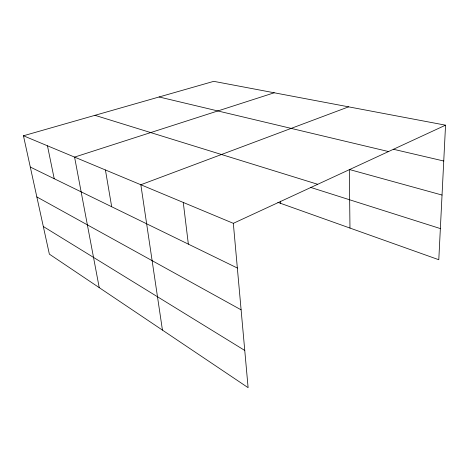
<?xml version="1.0" encoding="UTF-8"?>
<svg xmlns="http://www.w3.org/2000/svg" width="469" height="469" viewBox="0 0 469 469"><rect width="100%" height="100%" fill="white"/><g stroke="black" fill="none" stroke-linecap="round" stroke-linejoin="round"><path stroke-width="0.7" d="M23.45 135.775L233.328 223.332L248.107 387.658L49.362 254.134L23.45 135.775L213.758 81.342L445.55 125.176L438.791 259.726L277.847 202.362M233.328 223.332L445.55 125.176M348.625 106.844L140.841 184.751L162.444 330.106M274.242 92.78L74.577 157.103L99.229 287.638M393.45 149.277L443.75 161.014M159.102 96.977L388.514 151.551M442.038 195.051L349.323 169.491L349.974 228.069M94.973 115.321L317.712 184.305M310.466 187.348L440.356 228.579M30.297 167.058L237.349 268.028M36.84 196.927L241.113 309.845M43.312 226.515L244.765 350.449M47.463 145.795L54.211 178.718M105.425 169.977L111.686 206.747M183.268 202.45L188.356 244.138M280.444 201.172L280.568 203.335"/></g></svg>
